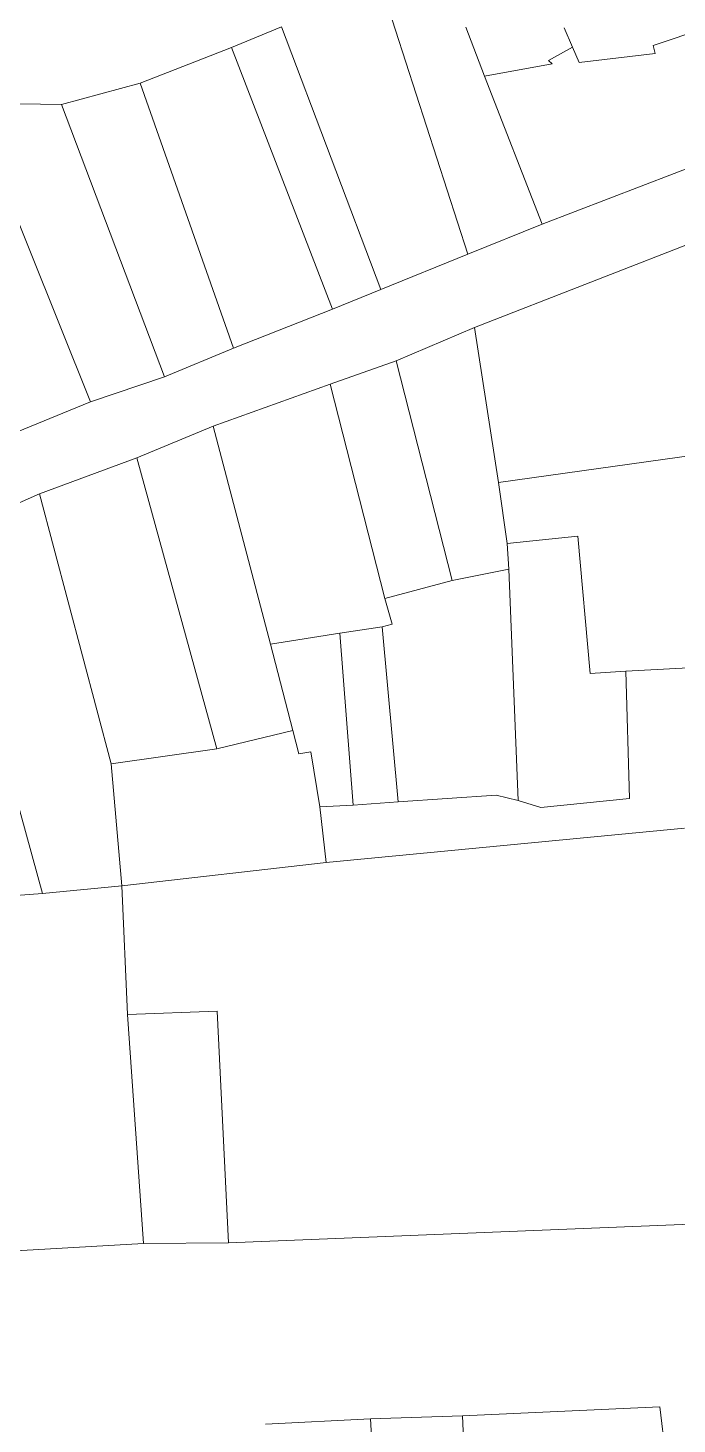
# Model space of a CAD drawing. Header units: millimetres. Extents: x 1956 to 626126, y 2654 to 1331070.
# Drawn here: x 625941.8 to 626015.9, y 1329436.2 to 1329595.6 of the extents above; entities that cross this region are included whole.
import ezdxf

# ---------------------------------------------------------------- set-up
doc = ezdxf.new("R2010")
doc.units = ezdxf.units.MM

msp = doc.modelspace()

# ---------------------------------------------------------------- linework, layer by layer
at = {"color": 1, "lineweight": 0}
for p, q in [((625981.81, 1329601.39), (625991.98, 1329569.8)), ((625970.73, 1329595.77), (625965.03, 1329593.42)), ((625970.73, 1329595.77), (625982.07, 1329565.76)), ((625991.78, 1329595.72), (625993.88, 1329590.14)), ((626002.97, 1329595.65), (626003.94, 1329593.46)), ((626013.15, 1329593.64), (626019.15, 1329595.64)), ((625965.03, 1329593.42), (625954.61, 1329589.33)), ((625965.03, 1329593.42), (625976.53, 1329563.51)), ((626001.2, 1329591.93), (626003.94, 1329593.46)), ((626003.94, 1329593.46), (626004.71, 1329591.69)), ((626013.35, 1329592.72), (626013.15, 1329593.64)), ((625993.88, 1329590.14), (626001.61, 1329591.53)), ((626001.61, 1329591.53), (626001.2, 1329591.93)), ((626004.71, 1329591.69), (626013.35, 1329592.72)), ((626000.47, 1329573.23), (625993.88, 1329590.14)), ((625954.61, 1329589.33), (625945.61, 1329586.91)), ((625954.61, 1329589.33), (625965.24, 1329559.06)), ((625945.61, 1329586.91), (625935.24, 1329587.04)), ((625935.24, 1329587.04), (625948.92, 1329552.93)), ((625945.61, 1329586.91), (625957.36, 1329555.79)), ((626019.43, 1329580.54), (626000.47, 1329573.23)), ((625991.98, 1329569.8), (626000.47, 1329573.23)), ((625992.75, 1329561.42), (626019.95, 1329572.06)), ((625982.07, 1329565.76), (625991.98, 1329569.8)), ((625976.53, 1329563.51), (625982.07, 1329565.76)), ((625965.24, 1329559.06), (625976.53, 1329563.51)), ((625983.81, 1329557.64), (625992.75, 1329561.42)), ((625992.75, 1329561.42), (625995.48, 1329543.74)), ((625957.36, 1329555.79), (625965.24, 1329559.06)), ((625976.28, 1329554.98), (625983.81, 1329557.64)), ((625990.21, 1329532.55), (625983.81, 1329557.64)), ((625948.92, 1329552.93), (625957.36, 1329555.79)), ((625962.92, 1329550.17), (625976.28, 1329554.98)), ((625976.28, 1329554.98), (625982.53, 1329530.5)), ((625940.49, 1329549.5), (625948.92, 1329552.93)), ((625962.92, 1329550.17), (625954.22, 1329546.54)), ((625969.47, 1329525.28), (625962.92, 1329550.17)), ((625995.48, 1329543.74), (626018.06, 1329546.9)), ((625954.22, 1329546.54), (625943.09, 1329542.44)), ((625954.22, 1329546.54), (625963.33, 1329513.32)), ((625995.48, 1329543.74), (625996.46, 1329536.78)), ((625932.22, 1329537.59), (625943.09, 1329542.44)), ((625943.09, 1329542.44), (625951.28, 1329511.62)), ((625943.47, 1329496.81), (625932.22, 1329537.59)), ((625996.46, 1329536.78), (626004.54, 1329537.62)), ((626004.54, 1329537.62), (626005.94, 1329521.92)), ((625996.66, 1329533.84), (625996.46, 1329536.78)), ((625982.53, 1329530.5), (625990.21, 1329532.55)), ((625990.21, 1329532.55), (625996.66, 1329533.84)), ((625996.66, 1329533.84), (625997.72, 1329507.41)), ((625983.35, 1329527.55), (625982.53, 1329530.5)), ((625977.4, 1329526.52), (625969.47, 1329525.28)), ((625977.4, 1329526.52), (625982.23, 1329527.24)), ((625978.91, 1329506.91), (625977.4, 1329526.52)), ((625982.23, 1329527.24), (625983.35, 1329527.55)), ((625984.04, 1329507.28), (625982.23, 1329527.24)), ((625972.03, 1329515.43), (625969.47, 1329525.28)), ((626025.22, 1329523.03), (626010.01, 1329522.18)), ((626005.94, 1329521.92), (626010.01, 1329522.18)), ((626010.01, 1329522.18), (626010.44, 1329507.65)), ((625963.33, 1329513.32), (625972.03, 1329515.43)), ((625972.03, 1329515.43), (625972.69, 1329512.74)), ((625951.28, 1329511.62), (625963.33, 1329513.32)), ((625972.69, 1329512.74), (625974.06, 1329513)), ((625974.06, 1329513), (625975.09, 1329506.7)), ((625951.28, 1329511.62), (625952.52, 1329497.7)), ((625984.04, 1329507.28), (625978.91, 1329506.91)), ((625995.23, 1329508.02), (625984.04, 1329507.28)), ((625997.72, 1329507.41), (625995.23, 1329508.02)), ((626000.32, 1329506.61), (625997.72, 1329507.41)), ((626010.44, 1329507.65), (626000.32, 1329506.61)), ((625975.09, 1329506.7), (625978.91, 1329506.91)), ((625975.81, 1329500.35), (625975.09, 1329506.7)), ((625975.81, 1329500.35), (626016.7, 1329504.26)), ((625952.52, 1329497.7), (625975.81, 1329500.35)), ((625952.52, 1329497.7), (625943.47, 1329496.81)), ((625953.16, 1329483.01), (625952.52, 1329497.7)), ((625943.47, 1329496.81), (625933.66, 1329496.07)), ((625963.38, 1329483.39), (625953.16, 1329483.01)), ((625964.69, 1329456.92), (625963.38, 1329483.39)), ((625953.16, 1329483.01), (625954.98, 1329456.85)), ((626019.57, 1329459.14), (625964.69, 1329456.92)), ((625933.36, 1329455.62), (625954.98, 1329456.85)), ((625954.98, 1329456.85), (625964.69, 1329456.92)), ((625991.38, 1329437.17), (625980.9, 1329436.84)), ((625991.38, 1329437.17), (626013.91, 1329438.19)), ((625992.43, 1329412.58), (625991.38, 1329437.17)), ((626013.91, 1329438.19), (626016.54, 1329415.33)), ((625968.9, 1329436.2), (625980.9, 1329436.84)), ((625980.9, 1329436.84), (625982.27, 1329410.06))]:
    msp.add_line(p, q, dxfattribs=at)

doc.saveas('drawing.dxf')
